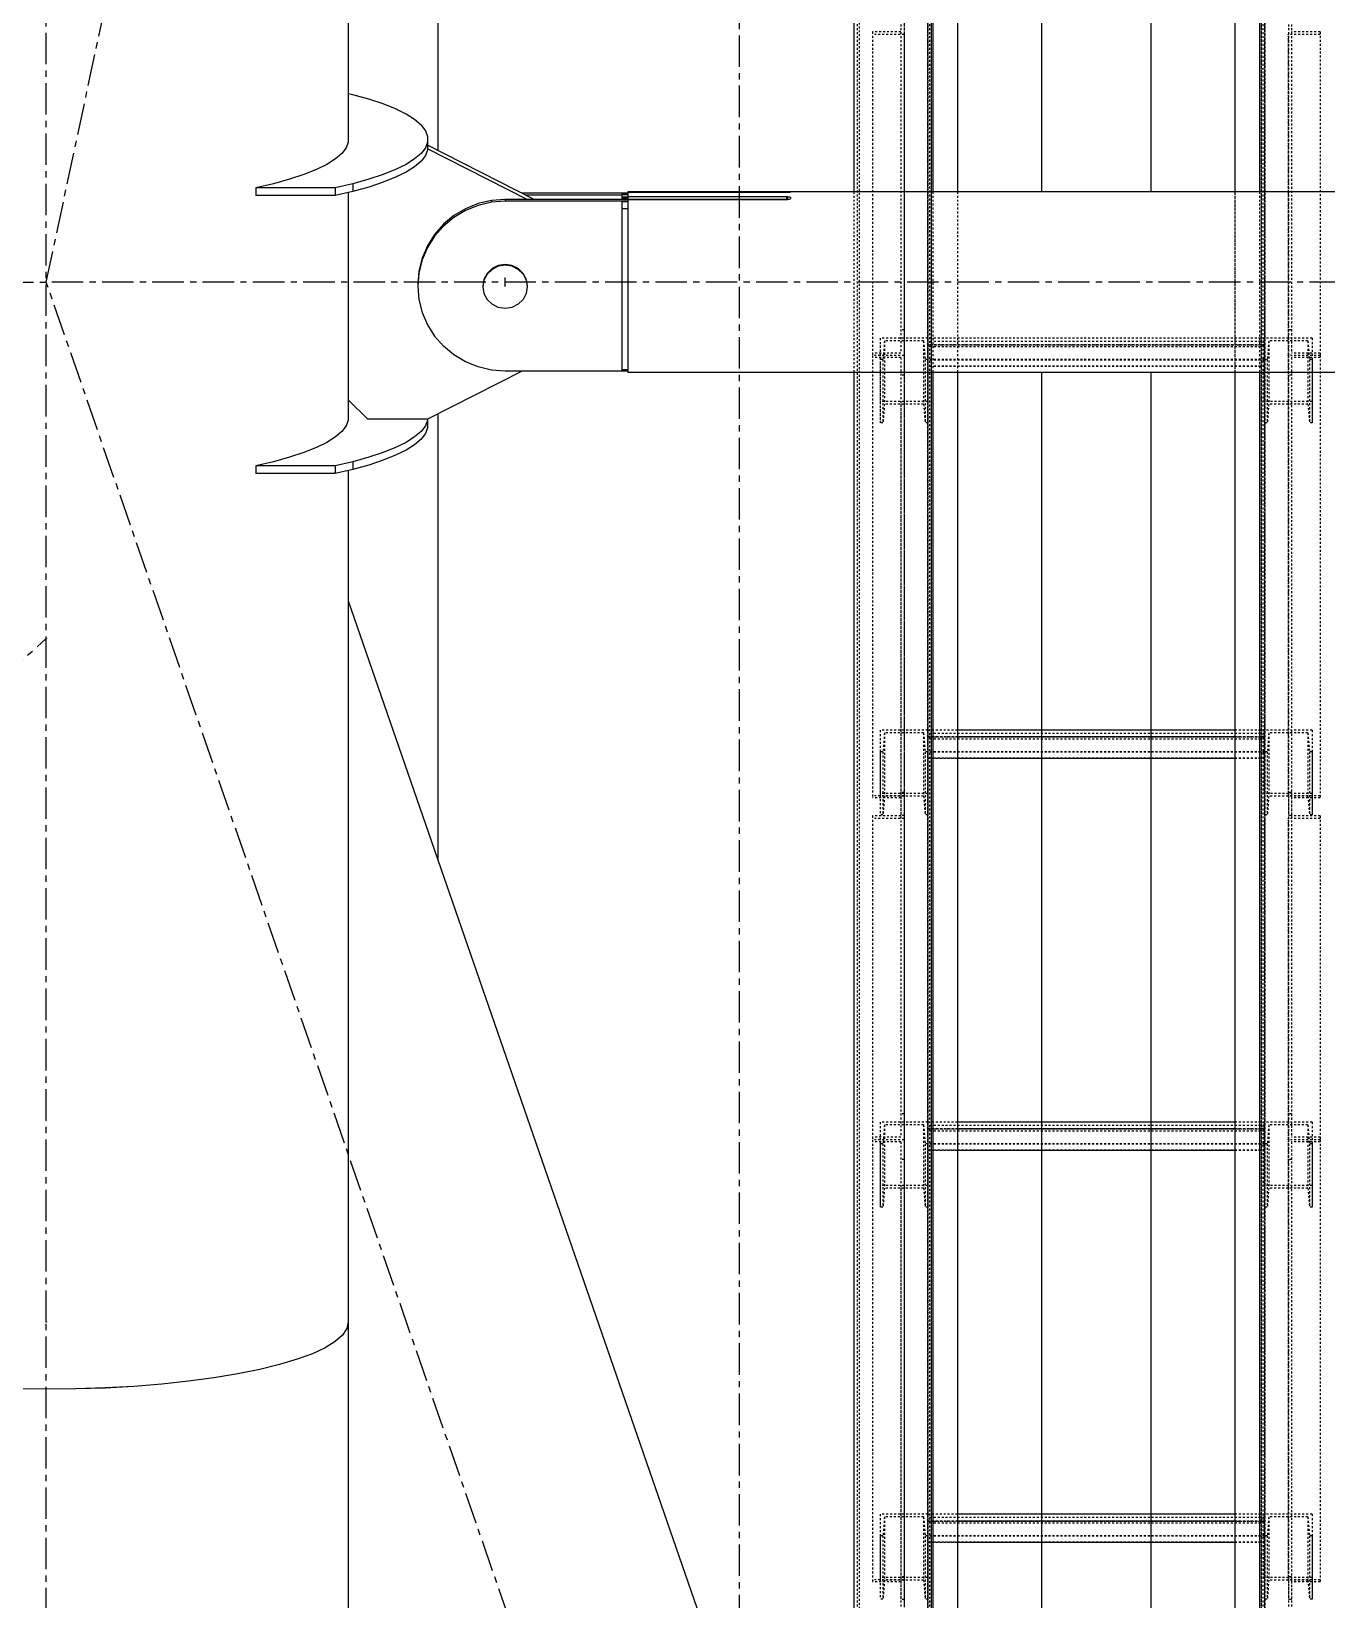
# Model space of a CAD drawing. Header units: millimetres. Extents: x 5143 to 30813, y 232 to 21408.
# Drawn here: x 11836.2 to 12163.2, y 2287.7 to 2683.6 of the extents above; entities that cross this region are included whole.
import ezdxf

# ---------------------------------------------------------------- set-up
doc = ezdxf.new("R2010")
doc.units = ezdxf.units.MM
doc.header["$LTSCALE"] = 0.25
for name, pattern in [('CENTER', [50.8, 31.75, -6.35, 6.35, -6.35]), ('XKITLINE00', [0]), ('XKITLINE02', [4, 2, -2]), ('XKITLINE03', [6, 3, -1, 1, -1])]:
    doc.linetypes.add(name, pattern=pattern)

msp = doc.modelspace()

# ---------------------------------------------------------------- linework, layer by layer
at = {"color": 8, "linetype": 'CENTER'}
for p, q in [((11840, 2357.78), (11840, 3985.69)), ((11840, 2620.27), (12015, 3440.27)), ((12015, 1442.74), (12015, 3096.7)), ((11955.8, 2619.27), (11955.8, 2621.27)), ((11574.81, 2620.27), (11840, 2620.27)), ((12015, 2114.92), (11840, 2620.27)), ((12370, 2620.27), (11840, 2620.27)), ((11068.22, 1845.44), (11840, 2530.27)), ((11840, 1609.57), (11840, 2357.78))]:
    msp.add_line(p, q, dxfattribs=at)
at = {"color": 8, "linetype": 'XKITLINE00'}
for p, q in [((11916.2, 3225.04), (11916.2, 2655.53)), ((12091.2, 3009.59), (12091.2, 2643.09)), ((12118.8, 2966.89), (12118.8, 2643.09)), ((11938.8, 2864.28), (11938.8, 2653.52)), ((11917.34, 2667.57), (11916.2, 2667.83)), ((11921.4, 2666.44), (11917.34, 2667.57)), ((11925.01, 2665.25), (11921.4, 2666.44)), ((11928.16, 2663.99), (11925.01, 2665.25)), ((11930.81, 2662.67), (11928.16, 2663.99)), ((11932.96, 2661.31), (11930.81, 2662.67)), ((11934.59, 2659.92), (11932.96, 2661.31)), ((11916.2, 2657.14), (11916.23, 2657.06)), ((11916.23, 2657.06), (11916.23, 2655.62)), ((11934.59, 2659.92), (11935.68, 2658.5)), ((11935.68, 2658.5), (11936.23, 2657.06)), ((11936.23, 2657.06), (11936.23, 2655.62)), ((11914.59, 2652.76), (11912.97, 2651.36)), ((11915.68, 2654.18), (11914.59, 2652.76)), ((11916.23, 2655.62), (11915.68, 2654.18)), ((11934.59, 2652.76), (11932.96, 2651.36)), ((11935.68, 2654.18), (11934.59, 2652.76)), ((11936.23, 2655.62), (11935.68, 2654.18)), ((11936.23, 2653.67), (11935.68, 2652.23)), ((11936.23, 2655.62), (11936.23, 2653.67)), ((11963.16, 2641.16), (11936.23, 2654.82)), ((11961.4, 2641.16), (11936.23, 2653.93)), ((11908.16, 2648.69), (11905.01, 2647.43)), ((11910.82, 2650), (11908.16, 2648.69)), ((11912.97, 2651.36), (11910.82, 2650)), ((11928.16, 2648.69), (11925.01, 2647.43)), ((11930.82, 2650), (11928.16, 2648.69)), ((11932.96, 2651.36), (11930.82, 2650)), ((11932.96, 2649.41), (11930.82, 2648.05)), ((11934.59, 2650.81), (11932.96, 2649.41)), ((11935.68, 2652.23), (11934.59, 2650.81)), ((11897.35, 2645.11), (11892.88, 2644.07)), ((11901.4, 2646.23), (11897.35, 2645.11)), ((11905.01, 2647.43), (11901.4, 2646.23)), ((11917.35, 2645.11), (11912.88, 2644.07)), ((11921.4, 2646.23), (11917.35, 2645.11)), ((11917.35, 2645.11), (11917.35, 2643.16)), ((11925.01, 2647.43), (11921.4, 2646.23)), ((11925.01, 2645.48), (11921.4, 2644.28)), ((11928.16, 2646.74), (11925.01, 2645.48)), ((11930.82, 2648.05), (11928.16, 2646.74)), ((11912.88, 2644.07), (11892.88, 2644.07)), ((11892.88, 2644.07), (11892.88, 2642.12)), ((11912.88, 2642.12), (11892.88, 2642.12)), ((11912.88, 2644.07), (11912.88, 2642.12)), ((11917.35, 2643.16), (11912.88, 2642.12)), ((11916.2, 2642.89), (11916.2, 2590.58)), ((11921.4, 2644.28), (11917.35, 2643.16)), ((11952.35, 2640.89), (11949, 2640.11)), ((11955.8, 2641.16), (11952.35, 2640.89)), ((11952.35, 2640.89), (11952.35, 2640.45)), ((12026.8, 2641.16), (11955.8, 2641.16)), ((11955.8, 2641.16), (11955.8, 2640.71)), ((11986.8, 2642.72), (11960.08, 2642.72)), ((11985.3, 2642.27), (11960.96, 2642.27)), ((11986.8, 2642.47), (11985.3, 2642.47)), ((11985.3, 2642.47), (11985.3, 2642.29)), ((11986.8, 2642.29), (11985.3, 2642.29)), ((11985.3, 2642.29), (11985.3, 2642.06)), ((11985.3, 2642.06), (11985.3, 2641.4)), ((11986.8, 2641.76), (11985.3, 2641.76)), ((11986.8, 2641.4), (11985.3, 2641.4)), ((11985.3, 2641.4), (11985.3, 2641.16)), ((12026.8, 2643.07), (11986.8, 2643.07)), ((11986.8, 2643.07), (11986.8, 2642.88)), ((11986.8, 2642.88), (11986.8, 2642.54)), ((12026.8, 2642.88), (11986.8, 2642.88)), ((11986.8, 2642.54), (11986.8, 2641.8)), ((12026.8, 2641.81), (11986.8, 2641.8)), ((11986.8, 2641.8), (11986.8, 2641.16)), ((11986.8, 2641.4), (11986.8, 2641.16)), ((12026.8, 2641.02), (11986.8, 2641.02)), ((11986.8, 2641.02), (11986.8, 2639.46)), ((12026.8, 2643.07), (12026.8, 2642.88)), ((12027.11, 2643.07), (12026.8, 2643.07)), ((12027.11, 2642.88), (12026.8, 2642.88)), ((12026.8, 2641.81), (12026.8, 2641.16)), ((12027.11, 2641.79), (12026.8, 2641.81)), ((12026.8, 2641.16), (12026.8, 2641.02)), ((12027.11, 2641.04), (12026.8, 2641.02)), ((12027.11, 2643.07), (12027.11, 2642.88)), ((12027.39, 2643.07), (12027.11, 2643.07)), ((12027.39, 2642.9), (12027.11, 2642.88)), ((12027.11, 2641.79), (12027.11, 2641.04)), ((12027.39, 2641.75), (12027.11, 2641.79)), ((12027.39, 2641.1), (12027.11, 2641.04)), ((12027.63, 2643.08), (12027.39, 2643.07)), ((12027.63, 2642.93), (12027.39, 2642.9)), ((12027.63, 2641.69), (12027.39, 2641.75)), ((12027.63, 2641.2), (12027.39, 2641.1)), ((12027.8, 2643.09), (12027.63, 2643.08)), ((12027.8, 2642.96), (12027.63, 2642.93)), ((12027.8, 2641.61), (12027.63, 2641.69)), ((12027.8, 2641.32), (12027.63, 2641.2)), ((12027.88, 2643.05), (12027.8, 2643.09)), ((12182.19, 2643.09), (12027.8, 2643.09)), ((12027.88, 2643.01), (12027.8, 2642.96)), ((12027.8, 2641.61), (12027.88, 2641.51)), ((12027.88, 2641.42), (12027.8, 2641.32)), ((12027.88, 2643.05), (12027.88, 2643.01)), ((12027.88, 2641.51), (12027.88, 2641.42)), ((11942.86, 2637.06), (11940.24, 2634.88)), ((11945.81, 2638.82), (11942.86, 2637.06)), ((11945.81, 2638.37), (11942.86, 2636.62)), ((11949, 2640.11), (11945.81, 2638.82)), ((11949, 2639.66), (11945.81, 2638.37)), ((11952.35, 2640.45), (11949, 2639.66)), ((11955.8, 2640.71), (11952.35, 2640.45)), ((11986.8, 2640.71), (11955.8, 2640.71)), ((11985.3, 2640.56), (11985.3, 2638.81)), ((11986.8, 2640.56), (11985.3, 2640.56)), ((11985.3, 2638.81), (11985.3, 2636.58)), ((11986.8, 2638.81), (11985.3, 2638.81)), ((11986.8, 2639.46), (11986.8, 2637.01)), ((11986.8, 2637.01), (11986.8, 2634.06)), ((11940.24, 2634.88), (11938, 2632.32)), ((11940.24, 2634.43), (11938, 2631.87)), ((11942.86, 2636.62), (11940.24, 2634.43)), ((11985.3, 2636.58), (11985.3, 2633.93)), ((11985.3, 2633.93), (11985.3, 2630.92)), ((11986.8, 2634.06), (11986.8, 2630.68)), ((11936.19, 2629.45), (11934.87, 2626.34)), ((11936.19, 2629), (11934.87, 2625.89)), ((11938, 2632.32), (11936.19, 2629.45)), ((11938, 2631.87), (11936.19, 2629)), ((11985.3, 2630.92), (11985.3, 2627.65)), ((11986.8, 2630.68), (11986.8, 2626.99)), ((11934.87, 2626.34), (11934.07, 2623.07)), ((11934.87, 2625.89), (11934.07, 2622.62)), ((11985.3, 2627.65), (11985.3, 2624.18)), ((11986.8, 2626.99), (11986.8, 2623.1)), ((11934.07, 2623.07), (11933.8, 2619.71)), ((11934.07, 2622.62), (11933.8, 2619.27)), ((11951.27, 2622.48), (11950.47, 2620.95)), ((11951.27, 2622.3), (11950.47, 2620.77)), ((11952.5, 2623.68), (11951.27, 2622.48)), ((11952.5, 2623.5), (11951.27, 2622.3)), ((11954.07, 2624.46), (11952.5, 2623.68)), ((11954.07, 2624.28), (11952.5, 2623.5)), ((11955.8, 2624.73), (11954.07, 2624.46)), ((11955.8, 2624.55), (11954.07, 2624.28)), ((11955.8, 2624.73), (11955.8, 2624.55)), ((11957.53, 2624.46), (11955.8, 2624.73)), ((11957.53, 2624.28), (11955.8, 2624.55)), ((11959.09, 2623.68), (11957.53, 2624.46)), ((11959.09, 2623.5), (11957.53, 2624.28)), ((11960.33, 2622.48), (11959.09, 2623.68)), ((11960.33, 2622.3), (11959.09, 2623.5)), ((11960.33, 2622.48), (11961.12, 2620.95)), ((11960.33, 2622.3), (11961.12, 2620.77)), ((11985.3, 2624.18), (11985.3, 2620.62)), ((11986.8, 2623.1), (11986.8, 2619.12)), ((11933.8, 2619.71), (11933.8, 2619.27)), ((11933.8, 2619.27), (11934.07, 2615.91)), ((11950.47, 2620.95), (11950.2, 2619.27)), ((11950.47, 2620.77), (11950.2, 2619.09)), ((11950.2, 2619.27), (11950.2, 2619.09)), ((11950.2, 2619.09), (11950.47, 2617.4)), ((11950.47, 2617.4), (11951.27, 2615.88)), ((11961.12, 2617.4), (11960.33, 2615.88)), ((11961.12, 2620.95), (11961.4, 2619.27)), ((11961.12, 2620.77), (11961.4, 2619.09)), ((11961.4, 2619.09), (11961.12, 2617.4)), ((11961.4, 2619.27), (11961.4, 2619.09)), ((11985.3, 2620.62), (11985.3, 2617.05)), ((11985.3, 2617.05), (11985.3, 2613.56)), ((11986.8, 2619.12), (11986.8, 2615.17)), ((11934.07, 2615.91), (11934.87, 2612.64)), ((11952.5, 2614.67), (11951.27, 2615.88)), ((11954.07, 2613.9), (11952.5, 2614.67)), ((11955.8, 2613.63), (11954.07, 2613.9)), ((11957.53, 2613.9), (11955.8, 2613.63)), ((11959.09, 2614.67), (11957.53, 2613.9)), ((11960.33, 2615.88), (11959.09, 2614.67)), ((11985.3, 2613.56), (11985.3, 2610.24)), ((11986.8, 2615.17), (11986.8, 2611.38)), ((11934.87, 2612.64), (11936.19, 2609.53)), ((11936.19, 2609.53), (11938, 2606.66)), ((11985.3, 2610.24), (11985.3, 2607.18)), ((11986.8, 2611.38), (11986.8, 2607.86)), ((11938, 2606.66), (11940.24, 2604.1)), ((11985.3, 2607.18), (11985.3, 2604.45)), ((11986.8, 2607.86), (11986.8, 2604.72)), ((11942.86, 2601.92), (11940.24, 2604.1)), ((11945.81, 2600.16), (11942.86, 2601.92)), ((11985.3, 2604.45), (11985.3, 2602.13)), ((11985.3, 2602.13), (11985.3, 2600.28)), ((11986.8, 2604.72), (11986.8, 2602.05)), ((11986.8, 2602.05), (11986.8, 2599.93)), ((11960.08, 2597.82), (11936.2, 2585.71)), ((11949, 2598.87), (11945.81, 2600.16)), ((11952.35, 2598.08), (11949, 2598.87)), ((11955.8, 2597.82), (11952.35, 2598.08)), ((11986.8, 2597.82), (11955.8, 2597.82)), ((11985.3, 2600.28), (11985.3, 2598.94)), ((11985.3, 2598.94), (11985.3, 2598.15)), ((11985.3, 2598.15), (11985.3, 2597.93)), ((11986.8, 2598.15), (11985.3, 2598.15)), ((11986.8, 2597.93), (11985.3, 2597.93)), ((11986.8, 2599.93), (11986.8, 2598.43)), ((11986.8, 2598.43), (11986.8, 2597.6)), ((11986.8, 2597.6), (11986.8, 2597.47)), ((12026.8, 2597.47), (11986.8, 2597.47)), ((12027.11, 2597.47), (12026.8, 2597.47)), ((12027.39, 2597.47), (12027.11, 2597.47)), ((12027.63, 2597.46), (12027.39, 2597.47)), ((12027.8, 2597.45), (12027.63, 2597.46)), ((12182.19, 2597.45), (12027.8, 2597.45)), ((12091.2, 2597.45), (12091.2, 2137.77)), ((12118.8, 2597.45), (12118.8, 2190.41)), ((11916.2, 2590.58), (11916.2, 2585.35)), ((11921.2, 2585.71), (11916.2, 2590.58)), ((11916.23, 2585.43), (11915.68, 2583.99)), ((11916.2, 2586.96), (11916.23, 2586.87)), ((11916.23, 2586.87), (11916.23, 2585.43)), ((11936.2, 2585.71), (11921.2, 2585.71)), ((11936.23, 2585.43), (11935.68, 2583.99)), ((11936.23, 2585.72), (11936.23, 2585.43)), ((11936.23, 2585.43), (11936.23, 2583.48)), ((11938.8, 2587.03), (11938.8, 2474.52)), ((11914.59, 2582.57), (11912.97, 2581.18)), ((11915.68, 2583.99), (11914.59, 2582.57)), ((11934.59, 2582.57), (11932.96, 2581.18)), ((11935.68, 2583.99), (11934.59, 2582.57)), ((11935.68, 2582.04), (11934.59, 2580.62)), ((11936.23, 2583.48), (11935.68, 2582.04)), ((11908.16, 2578.5), (11905.01, 2577.24)), ((11910.82, 2579.82), (11908.16, 2578.5)), ((11912.97, 2581.18), (11910.82, 2579.82)), ((11928.16, 2578.5), (11925.01, 2577.24)), ((11930.82, 2579.82), (11928.16, 2578.5)), ((11930.82, 2577.87), (11928.16, 2576.55)), ((11932.96, 2581.18), (11930.82, 2579.82)), ((11932.96, 2579.23), (11930.82, 2577.87)), ((11934.59, 2580.62), (11932.96, 2579.23)), ((11897.35, 2574.92), (11892.88, 2573.88)), ((11892.88, 2573.88), (11892.88, 2571.93)), ((11912.88, 2573.88), (11892.88, 2573.88)), ((11901.4, 2576.05), (11897.35, 2574.92)), ((11905.01, 2577.24), (11901.4, 2576.05)), ((11917.35, 2574.92), (11912.88, 2573.88)), ((11912.88, 2573.88), (11912.88, 2571.93)), ((11921.4, 2576.05), (11917.35, 2574.92)), ((11917.35, 2574.92), (11917.35, 2572.97)), ((11921.4, 2574.1), (11917.35, 2572.97)), ((11925.01, 2577.24), (11921.4, 2576.05)), ((11925.01, 2575.29), (11921.4, 2574.1)), ((11928.16, 2576.55), (11925.01, 2575.29)), ((11912.88, 2571.93), (11892.88, 2571.93)), ((11917.35, 2572.97), (11912.88, 2571.93)), ((11916.2, 2572.71), (11916.2, 2357.78)), ((11916.2, 2539.79), (12040.61, 2180.51)), ((11915.83, 2356.11), (11914.73, 2354.46)), ((11915.83, 2356.11), (11914.73, 2354.46)), ((11916.2, 2357.78), (11915.83, 2356.11)), ((11916.2, 2357.78), (11915.83, 2356.11)), ((11916.2, 2357.78), (11916.2, 1852.69)), ((11912.91, 2352.84), (11910.39, 2351.27)), ((11914.73, 2354.46), (11912.91, 2352.84)), ((11914.73, 2354.46), (11912.91, 2352.84)), ((11903.35, 2348.33), (11898.9, 2346.99)), ((11903.35, 2348.33), (11898.9, 2346.99)), ((11907.2, 2349.76), (11903.35, 2348.33)), ((11907.2, 2349.76), (11903.35, 2348.33)), ((11910.39, 2351.27), (11907.2, 2349.76)), ((11888.34, 2344.64), (11882.33, 2343.64)), ((11888.34, 2344.63), (11882.33, 2343.63)), ((11893.88, 2345.76), (11888.34, 2344.64)), ((11893.88, 2345.75), (11888.34, 2344.63)), ((11898.9, 2346.99), (11893.88, 2345.75)), ((11898.9, 2346.99), (11893.88, 2345.76)), ((11840, 2340.78), (11832.53, 2340.86)), ((11840, 2340.77), (11832.53, 2340.85)), ((11847.46, 2340.86), (11840, 2340.78)), ((11847.46, 2340.85), (11840, 2340.77)), ((11854.86, 2341.1), (11847.46, 2340.86)), ((11854.86, 2341.09), (11847.46, 2340.85)), ((11862.12, 2341.51), (11854.86, 2341.1)), ((11862.12, 2341.5), (11854.86, 2341.09)), ((11869.16, 2342.07), (11862.12, 2341.51)), ((11869.16, 2342.06), (11862.12, 2341.5)), ((11875.92, 2342.78), (11869.16, 2342.06)), ((11875.92, 2342.78), (11869.16, 2342.07)), ((11882.33, 2343.64), (11875.92, 2342.78)), ((11882.33, 2343.63), (11875.92, 2342.78))]:
    msp.add_line(p, q, dxfattribs=at)
at = {"color": 3, "linetype": 'XKITLINE02'}
for p, q in [((12062.5, 3025.09), (12062.5, 1776.2)), ((12063.35, 3024.89), (12063.35, 1776.01)), ((12070, 3025.09), (12070, 1776.08)), ((12140, 3024.82), (12140, 1776.08)), ((12147.5, 3025.09), (12147.5, 1776.2)), ((12062.5, 3022.24), (12062.5, 1792.91)), ((12063.35, 3022.43), (12063.35, 1773.55)), ((12146.65, 3024.77), (12146.65, 1776.01)), ((12146.65, 3022.43), (12146.65, 1773.55)), ((12147.5, 3022.24), (12147.5, 1792.91)), ((12044.65, 3002.41), (12044.65, 1798.89)), ((12062.95, 3002.41), (12062.95, 1798.89)), ((12147.05, 3002.41), (12147.05, 1798.89)), ((12045.18, 3000.84), (12045.18, 1797.94)), ((12062.42, 3000.84), (12062.42, 1797.94)), ((12147.58, 3000.84), (12147.58, 1797.94)), ((12055.7, 2689.35), (12055.7, 2683.46)), ((12055.7, 2689.35), (12055.7, 2602.37)), ((12056.5, 2689.35), (12056.5, 2682.8)), ((12056.5, 2689.35), (12056.5, 2601.72)), ((12153.5, 2689.35), (12153.5, 2601.72)), ((12154.3, 2689.35), (12154.3, 2602.37)), ((12055.7, 2683.46), (12048.5, 2683.46)), ((12048.5, 2683.46), (12048.5, 2682.8)), ((12048.5, 2683.46), (12048.5, 2601.72)), ((12056.5, 2682.8), (12048.5, 2682.8)), ((12161.5, 2682.8), (12153.5, 2682.8)), ((12161.5, 2683.46), (12154.3, 2683.46)), ((12161.5, 2683.46), (12161.5, 2601.72)), ((12043.8, 2643.09), (12043.8, 2597.45)), ((12063.8, 2643.09), (12063.8, 2085.53)), ((12063.8, 2643.09), (12063.8, 2597.45)), ((12070, 2643.09), (12070, 2597.45)), ((12140, 2643.09), (12140, 2597.45)), ((12146.2, 2643.09), (12146.2, 2597.45)), ((12050.5, 2606.15), (12050.5, 2599.93)), ((12062.5, 2606.15), (12050.5, 2606.15)), ((12051.56, 2605.46), (12051.18, 2600.71)), ((12061.43, 2605.46), (12051.56, 2605.46)), ((12051.56, 2605.46), (12051.56, 2589.48)), ((12056.5, 2608.27), (12055.7, 2608.27)), ((12061.43, 2605.46), (12061.82, 2600.71)), ((12061.43, 2605.46), (12061.43, 2589.48)), ((12062.5, 2606.15), (12062.5, 2599)), ((12147.5, 2606.15), (12062.5, 2606.15)), ((12062.5, 2606.15), (12062.5, 2599.93)), ((12147.5, 2605.31), (12062.5, 2605.31)), ((12147.5, 2606.15), (12147.5, 2599)), ((12147.5, 2606.15), (12147.5, 2590.17)), ((12147.5, 2606.15), (12147.5, 2600.71)), ((12159.5, 2606.15), (12147.5, 2606.15)), ((12148.56, 2605.46), (12148.18, 2600.71)), ((12148.56, 2605.46), (12148.56, 2589.48)), ((12158.43, 2605.46), (12148.56, 2605.46)), ((12153.5, 2608.27), (12153.5, 2601.72)), ((12154.3, 2608.27), (12153.5, 2608.27)), ((12154.3, 2608.27), (12154.3, 2602.37)), ((12158.43, 2605.46), (12158.43, 2589.48)), ((12158.43, 2605.46), (12158.82, 2600.71)), ((12159.5, 2606.15), (12159.5, 2590.17)), ((12159.5, 2606.15), (12159.5, 2600.71)), ((12055.7, 2602.37), (12048.5, 2602.37)), ((12048.5, 2601.72), (12048.5, 2599.93)), ((12056.5, 2601.72), (12048.5, 2601.72)), ((12056.5, 2601.72), (12048.5, 2601.72)), ((12055.7, 2601.22), (12048.5, 2601.22)), ((12050.5, 2604.26), (12050.5, 2590.17)), ((12055.7, 2601.22), (12055.7, 2485.64)), ((12056.5, 2601.72), (12056.5, 2485.64)), ((12147.5, 2604.44), (12062.5, 2604.44)), ((12062.5, 2604.26), (12062.5, 2590.17)), ((12147.5, 2603.9), (12062.5, 2603.9)), ((12153.5, 2601.72), (12153.5, 2485.64)), ((12161.5, 2601.72), (12153.5, 2601.72)), ((12161.5, 2601.72), (12153.5, 2601.72)), ((12161.5, 2602.37), (12154.3, 2602.37)), ((12154.3, 2601.22), (12154.3, 2485.64)), ((12161.5, 2601.22), (12154.3, 2601.22)), ((12161.5, 2602.37), (12161.5, 2601.72)), ((12161.5, 2601.72), (12161.5, 2490.11)), ((12048.5, 2599.93), (12048.5, 2490.11)), ((12051.18, 2600.71), (12050.5, 2600.71)), ((12050.5, 2599.93), (12050.5, 2584.73)), ((12051.18, 2600.71), (12051.18, 2584.73)), ((12062.5, 2600.71), (12061.82, 2600.71)), ((12061.82, 2600.71), (12061.82, 2584.73)), ((12147.5, 2600.71), (12062.5, 2600.71)), ((12147.5, 2600.61), (12062.5, 2600.61)), ((12062.5, 2599.93), (12062.5, 2584.73)), ((12147.5, 2599.09), (12062.5, 2599.09)), ((12147.5, 2599), (12062.5, 2599)), ((12147.5, 2600.71), (12147.5, 2584.73)), ((12148.18, 2600.71), (12147.5, 2600.71)), ((12148.18, 2600.71), (12148.18, 2584.73)), ((12158.82, 2600.71), (12158.82, 2584.73)), ((12159.5, 2600.71), (12158.82, 2600.71)), ((12159.5, 2600.71), (12159.5, 2584.73)), ((12056.5, 2596.76), (12055.7, 2596.76)), ((12154.3, 2596.76), (12153.5, 2596.76)), ((12050.5, 2590.17), (12050.5, 2584.73)), ((12062.5, 2590.17), (12050.5, 2590.17)), ((12051.56, 2589.48), (12051.18, 2584.73)), ((12061.43, 2589.48), (12051.56, 2589.48)), ((12055.7, 2589.48), (12055.7, 2485.64)), ((12061.43, 2589.48), (12061.82, 2584.73)), ((12062.5, 2590.17), (12062.5, 2584.73)), ((12147.5, 2590.17), (12147.5, 2584.73)), ((12159.5, 2590.17), (12147.5, 2590.17)), ((12148.56, 2589.48), (12148.18, 2584.73)), ((12158.43, 2589.48), (12148.56, 2589.48)), ((12158.43, 2589.48), (12158.82, 2584.73)), ((12159.5, 2590.17), (12159.5, 2584.73)), ((12051.18, 2584.73), (12050.5, 2584.73)), ((12062.5, 2584.73), (12061.82, 2584.73)), ((12148.18, 2584.73), (12147.5, 2584.73)), ((12159.5, 2584.73), (12158.82, 2584.73)), ((12050.5, 2507.18), (12050.5, 2501.73)), ((12062.5, 2507.18), (12050.5, 2507.18)), ((12050.5, 2507.18), (12050.5, 2490.6)), ((12051.56, 2506.48), (12051.18, 2501.73)), ((12061.43, 2506.48), (12051.56, 2506.48)), ((12051.56, 2506.48), (12051.56, 2490.5)), ((12061.43, 2506.48), (12061.82, 2501.73)), ((12061.43, 2506.48), (12061.43, 2490.5)), ((12062.5, 2507.18), (12062.5, 2500.02)), ((12070, 2507.18), (12062.5, 2507.18)), ((12062.5, 2507.18), (12062.5, 2501.73)), ((12062.5, 2507.18), (12062.5, 2491.19)), ((12147.5, 2506.33), (12062.5, 2506.33)), ((12147.5, 2507.18), (12140, 2507.18)), ((12147.5, 2507.18), (12147.5, 2500.02)), ((12147.5, 2507.18), (12147.5, 2491.19)), ((12147.5, 2507.18), (12147.5, 2501.73)), ((12159.5, 2507.18), (12147.5, 2507.18)), ((12148.56, 2506.48), (12148.18, 2501.73)), ((12148.56, 2506.48), (12148.56, 2490.5)), ((12158.43, 2506.48), (12148.56, 2506.48)), ((12158.43, 2506.48), (12158.43, 2490.5)), ((12158.43, 2506.48), (12158.82, 2501.73)), ((12159.5, 2507.18), (12159.5, 2491.19)), ((12159.5, 2507.18), (12159.5, 2501.73)), ((12070, 2505.46), (12062.5, 2505.46)), ((12147.5, 2504.92), (12062.5, 2504.92)), ((12147.5, 2505.46), (12140, 2505.46)), ((12051.18, 2501.73), (12050.5, 2501.73)), ((12050.5, 2501.73), (12050.5, 2485.75)), ((12051.18, 2501.73), (12051.18, 2485.75)), ((12062.5, 2501.73), (12061.82, 2501.73)), ((12061.82, 2501.73), (12061.82, 2485.75)), ((12147.5, 2501.73), (12062.5, 2501.73)), ((12062.5, 2501.73), (12062.5, 2485.75)), ((12147.5, 2501.64), (12062.5, 2501.64)), ((12147.5, 2500.12), (12062.5, 2500.12)), ((12070, 2500.02), (12062.5, 2500.02)), ((12147.5, 2500.02), (12140, 2500.02)), ((12147.5, 2501.73), (12147.5, 2485.75)), ((12148.18, 2501.73), (12147.5, 2501.73)), ((12148.18, 2501.73), (12148.18, 2485.75)), ((12158.82, 2501.73), (12158.82, 2485.75)), ((12159.5, 2501.73), (12158.82, 2501.73)), ((12159.5, 2501.73), (12159.5, 2485.75)), ((12056.5, 2490.6), (12048.5, 2490.6)), ((12062.5, 2491.19), (12050.5, 2491.19)), ((12051.56, 2490.5), (12051.18, 2485.75)), ((12061.43, 2490.5), (12051.56, 2490.5)), ((12056.5, 2491.4), (12055.7, 2491.4)), ((12055.7, 2491.4), (12055.7, 2485.5)), ((12055.7, 2491.4), (12055.7, 2404.42)), ((12056.5, 2491.4), (12056.5, 2484.85)), ((12056.5, 2491.4), (12056.5, 2403.77)), ((12061.43, 2490.5), (12061.82, 2485.75)), ((12062.5, 2491.19), (12062.5, 2485.75)), ((12147.5, 2491.19), (12147.5, 2485.75)), ((12159.5, 2491.19), (12147.5, 2491.19)), ((12148.56, 2490.5), (12148.18, 2485.75)), ((12158.43, 2490.5), (12148.56, 2490.5)), ((12153.5, 2491.4), (12153.5, 2403.77)), ((12154.3, 2491.4), (12153.5, 2491.4)), ((12161.5, 2490.6), (12153.5, 2490.6)), ((12154.3, 2491.4), (12154.3, 2404.42)), ((12158.43, 2490.5), (12158.82, 2485.75)), ((12159.5, 2491.19), (12159.5, 2485.75)), ((12055.7, 2490.11), (12048.5, 2490.11)), ((12161.5, 2490.11), (12154.3, 2490.11)), ((12055.7, 2485.5), (12048.5, 2485.5)), ((12048.5, 2485.5), (12048.5, 2484.85)), ((12048.5, 2485.5), (12048.5, 2403.77)), ((12056.5, 2484.85), (12048.5, 2484.85)), ((12051.18, 2485.75), (12050.5, 2485.75)), ((12056.5, 2485.64), (12055.7, 2485.64)), ((12062.5, 2485.75), (12061.82, 2485.75)), ((12148.18, 2485.75), (12147.5, 2485.75)), ((12154.3, 2485.64), (12153.5, 2485.64)), ((12161.5, 2484.85), (12153.5, 2484.85)), ((12161.5, 2485.5), (12154.3, 2485.5)), ((12159.5, 2485.75), (12158.82, 2485.75)), ((12161.5, 2485.5), (12161.5, 2403.77)), ((12050.5, 2408.2), (12050.5, 2402.76)), ((12062.5, 2408.2), (12050.5, 2408.2)), ((12050.5, 2408.2), (12050.5, 2392.22)), ((12051.56, 2407.51), (12051.18, 2402.76)), ((12061.43, 2407.51), (12051.56, 2407.51)), ((12051.56, 2407.51), (12051.56, 2391.52)), ((12056.5, 2410.31), (12055.7, 2410.31)), ((12061.43, 2407.51), (12061.82, 2402.76)), ((12061.43, 2407.51), (12061.43, 2391.52)), ((12062.5, 2408.2), (12062.5, 2401.04)), ((12070, 2408.2), (12062.5, 2408.2)), ((12062.5, 2408.2), (12062.5, 2402.76)), ((12062.5, 2408.2), (12062.5, 2392.22)), ((12147.5, 2407.36), (12062.5, 2407.36)), ((12147.5, 2408.2), (12140, 2408.2)), ((12147.5, 2408.2), (12147.5, 2401.04)), ((12147.5, 2408.2), (12147.5, 2392.22)), ((12147.5, 2408.2), (12147.5, 2402.76)), ((12159.5, 2408.2), (12147.5, 2408.2)), ((12148.56, 2407.51), (12148.18, 2402.76)), ((12148.56, 2407.51), (12148.56, 2391.52)), ((12158.43, 2407.51), (12148.56, 2407.51)), ((12153.5, 2410.31), (12153.5, 2403.77)), ((12154.3, 2410.31), (12153.5, 2410.31)), ((12154.3, 2410.31), (12154.3, 2404.42)), ((12158.43, 2407.51), (12158.43, 2391.52)), ((12158.43, 2407.51), (12158.82, 2402.76)), ((12159.5, 2408.2), (12159.5, 2392.22)), ((12159.5, 2408.2), (12159.5, 2402.76)), ((12055.7, 2404.42), (12048.5, 2404.42)), ((12048.5, 2403.77), (12048.5, 2292.15)), ((12056.5, 2403.77), (12048.5, 2403.77)), ((12056.5, 2403.77), (12048.5, 2403.77)), ((12055.7, 2403.27), (12048.5, 2403.27)), ((12055.7, 2403.27), (12055.7, 2287.69)), ((12056.5, 2403.77), (12056.5, 2287.69)), ((12070, 2406.49), (12062.5, 2406.49)), ((12147.5, 2405.95), (12062.5, 2405.95)), ((12147.5, 2406.49), (12140, 2406.49)), ((12153.5, 2403.77), (12153.5, 2287.69)), ((12161.5, 2403.77), (12153.5, 2403.77)), ((12161.5, 2403.77), (12153.5, 2403.77)), ((12161.5, 2404.42), (12154.3, 2404.42)), ((12154.3, 2403.27), (12154.3, 2287.69)), ((12161.5, 2403.27), (12154.3, 2403.27)), ((12161.5, 2404.42), (12161.5, 2403.77)), ((12161.5, 2403.77), (12161.5, 2292.15)), ((12051.18, 2402.76), (12050.5, 2402.76)), ((12050.5, 2402.76), (12050.5, 2386.77)), ((12051.18, 2402.76), (12051.18, 2386.77)), ((12062.5, 2402.76), (12061.82, 2402.76)), ((12061.82, 2402.76), (12061.82, 2386.77)), ((12147.5, 2402.76), (12062.5, 2402.76)), ((12062.5, 2402.76), (12062.5, 2386.77)), ((12147.5, 2402.66), (12062.5, 2402.66)), ((12147.5, 2401.14), (12062.5, 2401.14)), ((12070, 2401.04), (12062.5, 2401.04)), ((12147.5, 2401.04), (12140, 2401.04)), ((12147.5, 2402.76), (12147.5, 2386.77)), ((12148.18, 2402.76), (12147.5, 2402.76)), ((12148.18, 2402.76), (12148.18, 2386.77)), ((12158.82, 2402.76), (12158.82, 2386.77)), ((12159.5, 2402.76), (12158.82, 2402.76)), ((12159.5, 2402.76), (12159.5, 2386.77)), ((12056.5, 2398.81), (12055.7, 2398.81)), ((12154.3, 2398.81), (12153.5, 2398.81)), ((12050.5, 2392.22), (12050.5, 2386.77)), ((12062.5, 2392.22), (12050.5, 2392.22)), ((12051.56, 2391.52), (12051.18, 2386.77)), ((12061.43, 2391.52), (12051.56, 2391.52)), ((12055.7, 2391.52), (12055.7, 2287.69)), ((12056.5, 2392.22), (12056.5, 2292.65)), ((12061.43, 2391.52), (12061.82, 2386.77)), ((12062.5, 2392.22), (12062.5, 2386.77)), ((12147.5, 2392.22), (12147.5, 2386.77)), ((12159.5, 2392.22), (12147.5, 2392.22)), ((12148.56, 2391.52), (12148.18, 2386.77)), ((12158.43, 2391.52), (12148.56, 2391.52)), ((12158.43, 2391.52), (12158.82, 2386.77)), ((12159.5, 2392.22), (12159.5, 2386.77)), ((12051.18, 2386.77), (12050.5, 2386.77)), ((12062.5, 2386.77), (12061.82, 2386.77)), ((12148.18, 2386.77), (12147.5, 2386.77)), ((12159.5, 2386.77), (12158.82, 2386.77)), ((12050.5, 2309.22), (12050.5, 2303.78)), ((12062.5, 2309.22), (12050.5, 2309.22)), ((12050.5, 2309.22), (12050.5, 2292.65)), ((12051.56, 2308.53), (12051.18, 2303.78)), ((12061.43, 2308.53), (12051.56, 2308.53)), ((12051.56, 2308.53), (12051.56, 2292.55)), ((12061.43, 2308.53), (12061.82, 2303.78)), ((12061.43, 2308.53), (12061.43, 2292.55)), ((12062.5, 2309.22), (12062.5, 2302.07)), ((12070, 2309.22), (12062.5, 2309.22)), ((12062.5, 2309.22), (12062.5, 2303.78)), ((12062.5, 2309.22), (12062.5, 2293.24)), ((12147.5, 2308.38), (12062.5, 2308.38)), ((12147.5, 2309.22), (12140, 2309.22)), ((12147.5, 2309.22), (12147.5, 2302.07)), ((12147.5, 2309.22), (12147.5, 2293.24)), ((12147.5, 2309.22), (12147.5, 2303.78)), ((12159.5, 2309.22), (12147.5, 2309.22)), ((12148.56, 2308.53), (12148.18, 2303.78)), ((12148.56, 2308.53), (12148.56, 2292.55)), ((12158.43, 2308.53), (12148.56, 2308.53)), ((12158.43, 2308.53), (12158.43, 2292.55)), ((12158.43, 2308.53), (12158.82, 2303.78)), ((12159.5, 2309.22), (12159.5, 2293.24)), ((12159.5, 2309.22), (12159.5, 2303.78)), ((12070, 2307.51), (12062.5, 2307.51)), ((12147.5, 2306.97), (12062.5, 2306.97)), ((12147.5, 2307.51), (12140, 2307.51)), ((12051.18, 2303.78), (12050.5, 2303.78)), ((12050.5, 2303.78), (12050.5, 2287.8)), ((12051.18, 2303.78), (12051.18, 2287.8)), ((12062.5, 2303.78), (12061.82, 2303.78)), ((12061.82, 2303.78), (12061.82, 2287.8)), ((12147.5, 2303.78), (12062.5, 2303.78)), ((12062.5, 2303.78), (12062.5, 2287.8)), ((12147.5, 2303.68), (12062.5, 2303.68)), ((12147.5, 2302.16), (12062.5, 2302.16)), ((12070, 2302.07), (12062.5, 2302.07)), ((12147.5, 2302.07), (12140, 2302.07)), ((12147.5, 2303.78), (12147.5, 2287.8)), ((12148.18, 2303.78), (12147.5, 2303.78)), ((12148.18, 2303.78), (12148.18, 2287.8)), ((12158.82, 2303.78), (12158.82, 2287.8)), ((12159.5, 2303.78), (12158.82, 2303.78)), ((12159.5, 2303.78), (12159.5, 2287.8)), ((12056.5, 2292.65), (12048.5, 2292.65)), ((12062.5, 2293.24), (12050.5, 2293.24)), ((12051.56, 2292.55), (12051.18, 2287.8)), ((12061.43, 2292.55), (12051.56, 2292.55)), ((12056.5, 2293.44), (12055.7, 2293.44)), ((12055.7, 2293.44), (12055.7, 2287.55)), ((12055.7, 2293.44), (12055.7, 2206.47)), ((12056.5, 2293.44), (12056.5, 2286.9)), ((12056.5, 2293.44), (12056.5, 2205.81)), ((12061.43, 2292.55), (12061.82, 2287.8)), ((12062.5, 2293.24), (12062.5, 2287.8)), ((12147.5, 2293.24), (12147.5, 2287.8)), ((12159.5, 2293.24), (12147.5, 2293.24)), ((12148.56, 2292.55), (12148.18, 2287.8)), ((12158.43, 2292.55), (12148.56, 2292.55)), ((12153.5, 2293.44), (12153.5, 2205.81)), ((12154.3, 2293.44), (12153.5, 2293.44)), ((12161.5, 2292.65), (12153.5, 2292.65)), ((12154.3, 2293.44), (12154.3, 2206.47)), ((12158.43, 2292.55), (12158.82, 2287.8)), ((12159.5, 2293.24), (12159.5, 2287.8)), ((12055.7, 2292.15), (12048.5, 2292.15)), ((12161.5, 2292.15), (12154.3, 2292.15)), ((12051.18, 2287.8), (12050.5, 2287.8)), ((12056.5, 2287.69), (12055.7, 2287.69)), ((12062.5, 2287.8), (12061.82, 2287.8)), ((12148.18, 2287.8), (12147.5, 2287.8)), ((12154.3, 2287.69), (12153.5, 2287.69)), ((12159.5, 2287.8), (12158.82, 2287.8))]:
    msp.add_line(p, q, dxfattribs=at)
at = {"color": 1, "linetype": 'XKITLINE03'}
for p, q in [((12062.5, 1776.2), (12062.5, 3025.09)), ((12147.5, 3025.09), (12147.5, 1776.2)), ((12056.5, 2986.08), (12056.5, 1798.36)), ((12056.5, 2682.8), (12056.5, 2601.72)), ((12153.5, 2601.72), (12153.5, 2682.8)), ((12062.5, 2606.15), (12062.5, 2590.17)), ((12147.5, 2590.17), (12147.5, 2606.15)), ((12056.5, 2601.72), (12056.5, 2490.6)), ((12062.5, 2604.44), (12147.5, 2604.44)), ((12153.5, 2490.6), (12153.5, 2601.72)), ((12062.5, 2507.18), (12062.5, 2491.19)), ((12147.5, 2491.19), (12147.5, 2507.18)), ((12062.5, 2505.46), (12147.5, 2505.46)), ((12056.5, 2484.85), (12056.5, 2403.77)), ((12153.5, 2403.77), (12153.5, 2484.85)), ((12062.5, 2408.2), (12062.5, 2392.22)), ((12147.5, 2392.22), (12147.5, 2408.2)), ((12056.5, 2403.77), (12056.5, 2292.65)), ((12062.5, 2406.49), (12147.5, 2406.49)), ((12153.5, 2292.65), (12153.5, 2403.77)), ((12062.5, 2309.22), (12062.5, 2293.24)), ((12147.5, 2293.24), (12147.5, 2309.22)), ((12062.5, 2307.51), (12147.5, 2307.51))]:
    msp.add_line(p, q, dxfattribs=at)
at = {"color": 7, "linetype": 'XKITLINE00'}
for p, q in [((12070, 3020.38), (12070, 2643.09)), ((12043.8, 3000.64), (12043.8, 2643.09)), ((12063.8, 3000.64), (12063.8, 2643.09)), ((12140, 2934.08), (12140, 2643.09)), ((12146.2, 2924.49), (12146.2, 2643.09)), ((12043.8, 2597.45), (12043.8, 2047.39)), ((12063.8, 2597.45), (12063.8, 2085.53)), ((12070, 2597.45), (12070, 2097.35)), ((12140, 2597.45), (12140, 2230.84)), ((12146.2, 2597.45), (12146.2, 2242.66)), ((12140, 2507.18), (12070, 2507.18)), ((12140, 2505.46), (12070, 2505.46)), ((12140, 2500.02), (12070, 2500.02)), ((12140, 2408.2), (12070, 2408.2)), ((12140, 2406.49), (12070, 2406.49)), ((12140, 2401.04), (12070, 2401.04)), ((12140, 2309.22), (12070, 2309.22)), ((12140, 2307.51), (12070, 2307.51)), ((12140, 2302.07), (12070, 2302.07))]:
    msp.add_line(p, q, dxfattribs=at)
at = {"color": 1, "linetype": 'XKITLINE00'}
for centre in [(12056.5, 2682.8), (12153.5, 2682.8), (12062.5, 2606.15), (12147.5, 2606.15), (12056.5, 2601.72), (12056.5, 2601.72), (12062.5, 2604.44), (12147.5, 2604.44), (12153.5, 2601.72), (12153.5, 2601.72), (12062.5, 2590.17), (12147.5, 2590.17), (12062.5, 2507.18), (12147.5, 2507.18), (12062.5, 2505.46), (12147.5, 2505.46), (12056.5, 2490.6), (12062.5, 2491.19), (12147.5, 2491.19), (12153.5, 2490.6), (12056.5, 2484.85), (12153.5, 2484.85), (12062.5, 2408.2), (12147.5, 2408.2), (12056.5, 2403.77), (12056.5, 2403.77), (12062.5, 2406.49), (12147.5, 2406.49), (12153.5, 2403.77), (12153.5, 2403.77), (12062.5, 2392.22), (12147.5, 2392.22), (12062.5, 2309.22), (12147.5, 2309.22), (12062.5, 2307.51), (12147.5, 2307.51), (12056.5, 2292.65), (12062.5, 2293.24), (12147.5, 2293.24), (12153.5, 2292.65)]:
    msp.add_circle(centre, 0.05, dxfattribs=at)
at = {"color": 8, "linetype": 'XKITLINE00'}
for centre in [(11955.8, 2621.27), (11840, 2620.27), (11840, 2620.27), (11840, 2620.27), (11840, 2620.27), (11955.8, 2619.27), (11840, 2530.27), (11840, 2357.78), (11840, 2357.78)]:
    msp.add_circle(centre, 0.05, dxfattribs=at)

doc.saveas('drawing.dxf')
